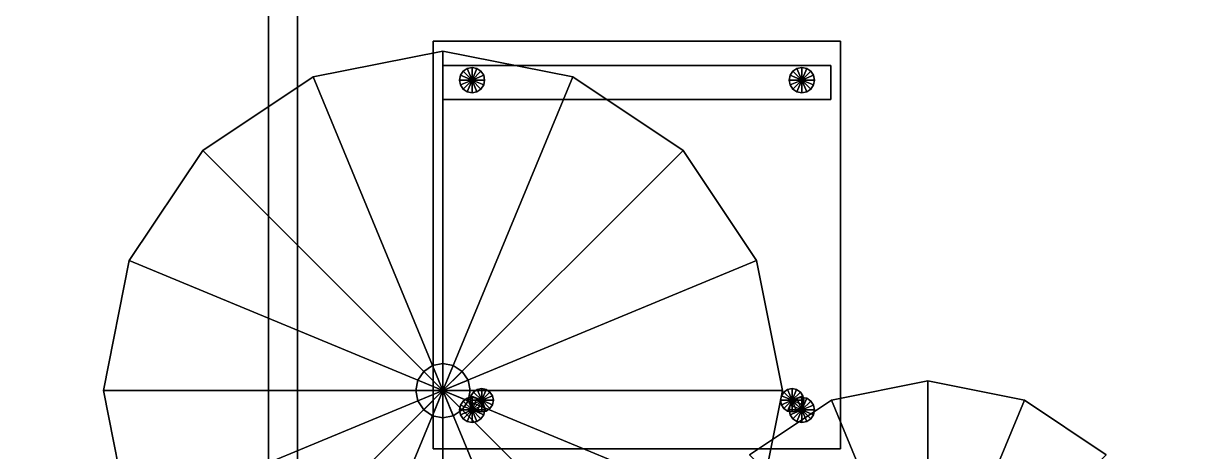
# Model space of a CAD drawing. Header units: millimetres. Extents: x -8000 to 18500, y -500 to 32500.
# Drawn here: x 2267 to 3466, y 1737 to 2179 of the extents above; entities that cross this region are included whole.
import ezdxf

# ---------------------------------------------------------------- set-up
doc = ezdxf.new("R2010")
doc.units = ezdxf.units.MM
for name, color, linetype in [('3D-FINISH', 7, 'Continuous'), ('3D-FURNITURE', 7, 'Continuous'), ('3D-ROOF', 7, 'Continuous'), ('3D-SLABS', 7, 'Continuous')]:
    doc.layers.add(name, color=color, linetype=linetype)

msp = doc.modelspace()

# ---------------------------------------------------------------- linework, layer by layer
at = {"layer": '3D-FINISH', "color": 7}
for points in [[(200, 200, 590), (200, 9800, 590), (9800, 9800, 590), (9800, 200, 590)], [(200, 200, 600), (9800, 200, 600), (9800, 9800, 600), (200, 9800, 600)], [(200, 200, 3990), (200, 9800, 3990), (9800, 9800, 3990), (9800, 200, 3990)], [(200, 200, 4000), (9800, 200, 4000), (9800, 9800, 4000), (200, 9800, 4000)]]:
    msp.add_3dface(points, dxfattribs=at)
at = {"layer": '3D-FURNITURE', "color": 7}
for points in [[(1600, 1450, 4000), (1600, 2400, 4000), (2550, 2400, 4000), (2550, 1450, 4000)], [(1600, 1450, 4080), (2550, 1450, 4080), (2550, 2400, 4080), (1600, 2400, 4080)], [(2550, 1450, 4000), (2550, 2400, 4000), (2550, 2400, 4080), (2550, 1450, 4080)], [(1630, 1450, 4080), (1630, 2370, 4080), (2520, 2370, 4080), (2520, 1450, 4080)], [(1630, 1450, 4420), (2520, 1450, 4420), (2520, 2370, 4420), (1630, 2370, 4420)], [(2520, 1450, 4080), (2520, 2370, 4080), (2520, 2370, 4420), (2520, 1450, 4420)], [(2690, 1740, 1010), (2690, 2160, 1010), (3110, 2160, 1010), (3110, 1740, 1010)], [(2690, 2160, 1010), (2690, 2160, 1050), (3110, 2160, 1050), (3110, 2160, 1010)], [(2690, 1740, 1010), (2690, 1740, 1050), (2690, 2160, 1050), (2690, 2160, 1010)], [(2690, 1740, 1050), (3110, 1740, 1050), (3110, 2160, 1050), (2690, 2160, 1050)], [(3110, 1740, 1010), (3110, 2160, 1010), (3110, 2160, 1050), (3110, 1740, 1050)], [(2700, 2150, 4340), (2566.1, 2123.4, 4340), (2566.1, 2123.4, 4372), (2700, 2150, 4372)], [(2700, 1800, 4372), (2700, 2150, 4372), (2566.1, 2123.4, 4372), (2700, 1800, 4372)], [(2700, 1800, 4340), (2566.1, 2123.4, 4340), (2700, 2150, 4340), (2700, 1800, 4340)], [(2833.9, 2123.4, 4340), (2700, 2150, 4340), (2700, 2150, 4372), (2833.9, 2123.4, 4372)], [(2700, 1800, 4372), (2833.9, 2123.4, 4372), (2700, 2150, 4372), (2700, 1800, 4372)], [(2700, 1800, 4340), (2700, 2150, 4340), (2833.9, 2123.4, 4340), (2700, 1800, 4340)], [(2700, 2100, 1300), (2700, 2135, 1300), (3100, 2135, 1300), (3100, 2100, 1300)], [(2700, 2135, 1300), (2700, 2135, 1390), (3100, 2135, 1390), (3100, 2135, 1300)], [(2700, 2100, 1300), (2700, 2100, 1390), (2700, 2135, 1390), (2700, 2135, 1300)], [(2700, 2100, 1390), (3100, 2100, 1390), (3100, 2135, 1390), (2700, 2135, 1390)], [(3100, 2100, 1300), (3100, 2135, 1300), (3100, 2135, 1390), (3100, 2100, 1390)], [(2566.1, 2123.4, 4340), (2452.5, 2047.5, 4340), (2452.5, 2047.5, 4372), (2566.1, 2123.4, 4372)], [(2700, 1800, 4372), (2566.1, 2123.4, 4372), (2452.5, 2047.5, 4372), (2700, 1800, 4372)], [(2700, 1800, 4340), (2452.5, 2047.5, 4340), (2566.1, 2123.4, 4340), (2700, 1800, 4340)], [(2700, 1800, 4372), (2947.5, 2047.5, 4372), (2833.9, 2123.4, 4372), (2700, 1800, 4372)], [(2700, 1800, 4340), (2833.9, 2123.4, 4340), (2947.5, 2047.5, 4340), (2700, 1800, 4340)], [(2718, 2125, 600), (2717, 2120, 600), (2717, 2120, 1030), (2718, 2125, 1030)], [(2730, 2120, 1030), (2718, 2125, 1030), (2717, 2120, 1030), (2730, 2120, 1030)], [(2730, 2120, 600), (2717, 2120, 600), (2718, 2125, 600), (2730, 2120, 600)], [(2720.8, 2129.2, 600), (2718, 2125, 600), (2718, 2125, 1030), (2720.8, 2129.2, 1030)], [(2730, 2120, 1030), (2720.8, 2129.2, 1030), (2718, 2125, 1030), (2730, 2120, 1030)], [(2730, 2120, 600), (2718, 2125, 600), (2720.8, 2129.2, 600), (2730, 2120, 600)], [(2725, 2132, 600), (2720.8, 2129.2, 600), (2720.8, 2129.2, 1030), (2725, 2132, 1030)], [(2730, 2120, 1030), (2725, 2132, 1030), (2720.8, 2129.2, 1030), (2730, 2120, 1030)], [(2730, 2120, 600), (2720.8, 2129.2, 600), (2725, 2132, 600), (2730, 2120, 600)], [(2730, 2133, 600), (2725, 2132, 600), (2725, 2132, 1030), (2730, 2133, 1030)], [(2730, 2120, 1030), (2730, 2133, 1030), (2725, 2132, 1030), (2730, 2120, 1030)], [(2730, 2120, 600), (2725, 2132, 600), (2730, 2133, 600), (2730, 2120, 600)], [(2735, 2132, 600), (2730, 2133, 600), (2730, 2133, 1030), (2735, 2132, 1030)], [(2730, 2120, 1030), (2735, 2132, 1030), (2730, 2133, 1030), (2730, 2120, 1030)], [(2730, 2120, 600), (2730, 2133, 600), (2735, 2132, 600), (2730, 2120, 600)], [(2730, 2120, 1030), (2739.2, 2129.2, 1030), (2735, 2132, 1030), (2730, 2120, 1030)], [(2730, 2120, 600), (2735, 2132, 600), (2739.2, 2129.2, 600), (2730, 2120, 600)], [(2730, 2120, 1030), (2742, 2125, 1030), (2739.2, 2129.2, 1030), (2730, 2120, 1030)], [(2730, 2120, 600), (2739.2, 2129.2, 600), (2742, 2125, 600), (2730, 2120, 600)], [(2730, 2120, 1030), (2743, 2120, 1030), (2742, 2125, 1030), (2730, 2120, 1030)], [(2730, 2120, 600), (2742, 2125, 600), (2743, 2120, 600), (2730, 2120, 600)], [(2739.2, 2129.2, 600), (2735, 2132, 600), (2735, 2132, 1030), (2739.2, 2129.2, 1030)], [(2742, 2125, 600), (2739.2, 2129.2, 600), (2739.2, 2129.2, 1030), (2742, 2125, 1030)], [(2743, 2120, 600), (2742, 2125, 600), (2742, 2125, 1030), (2743, 2120, 1030)], [(2947.5, 2047.5, 4340), (2833.9, 2123.4, 4340), (2833.9, 2123.4, 4372), (2947.5, 2047.5, 4372)], [(3058, 2125, 600), (3057, 2120, 600), (3057, 2120, 1030), (3058, 2125, 1030)], [(3070, 2120, 1030), (3058, 2125, 1030), (3057, 2120, 1030), (3070, 2120, 1030)], [(3070, 2120, 600), (3057, 2120, 600), (3058, 2125, 600), (3070, 2120, 600)], [(3060.8, 2129.2, 600), (3058, 2125, 600), (3058, 2125, 1030), (3060.8, 2129.2, 1030)], [(3070, 2120, 1030), (3060.8, 2129.2, 1030), (3058, 2125, 1030), (3070, 2120, 1030)], [(3070, 2120, 600), (3058, 2125, 600), (3060.8, 2129.2, 600), (3070, 2120, 600)], [(3065, 2132, 600), (3060.8, 2129.2, 600), (3060.8, 2129.2, 1030), (3065, 2132, 1030)], [(3070, 2120, 1030), (3065, 2132, 1030), (3060.8, 2129.2, 1030), (3070, 2120, 1030)], [(3070, 2120, 600), (3060.8, 2129.2, 600), (3065, 2132, 600), (3070, 2120, 600)], [(3070, 2133, 600), (3065, 2132, 600), (3065, 2132, 1030), (3070, 2133, 1030)], [(3070, 2120, 1030), (3070, 2133, 1030), (3065, 2132, 1030), (3070, 2120, 1030)], [(3070, 2120, 600), (3065, 2132, 600), (3070, 2133, 600), (3070, 2120, 600)], [(3075, 2132, 600), (3070, 2133, 600), (3070, 2133, 1030), (3075, 2132, 1030)], [(3070, 2120, 1030), (3075, 2132, 1030), (3070, 2133, 1030), (3070, 2120, 1030)], [(3070, 2120, 600), (3070, 2133, 600), (3075, 2132, 600), (3070, 2120, 600)], [(3070, 2120, 1030), (3079.2, 2129.2, 1030), (3075, 2132, 1030), (3070, 2120, 1030)], [(3070, 2120, 600), (3075, 2132, 600), (3079.2, 2129.2, 600), (3070, 2120, 600)], [(3070, 2120, 1030), (3082, 2125, 1030), (3079.2, 2129.2, 1030), (3070, 2120, 1030)], [(3070, 2120, 600), (3079.2, 2129.2, 600), (3082, 2125, 600), (3070, 2120, 600)], [(3070, 2120, 1030), (3083, 2120, 1030), (3082, 2125, 1030), (3070, 2120, 1030)], [(3070, 2120, 600), (3082, 2125, 600), (3083, 2120, 600), (3070, 2120, 600)], [(3079.2, 2129.2, 600), (3075, 2132, 600), (3075, 2132, 1030), (3079.2, 2129.2, 1030)], [(3082, 2125, 600), (3079.2, 2129.2, 600), (3079.2, 2129.2, 1030), (3082, 2125, 1030)], [(3083, 2120, 600), (3082, 2125, 600), (3082, 2125, 1030), (3083, 2120, 1030)], [(2717, 2120, 600), (2718, 2115, 600), (2718, 2115, 1030), (2717, 2120, 1030)], [(2730, 2120, 1030), (2717, 2120, 1030), (2718, 2115, 1030), (2730, 2120, 1030)], [(2730, 2120, 600), (2718, 2115, 600), (2717, 2120, 600), (2730, 2120, 600)], [(2730, 2120, 1030), (2718, 2115, 1030), (2720.8, 2110.8, 1030), (2730, 2120, 1030)], [(2730, 2120, 600), (2720.8, 2110.8, 600), (2718, 2115, 600), (2730, 2120, 600)], [(2718, 2115, 600), (2720.8, 2110.8, 600), (2720.8, 2110.8, 1030), (2718, 2115, 1030)], [(2730, 2120, 1030), (2720.8, 2110.8, 1030), (2725, 2108, 1030), (2730, 2120, 1030)], [(2730, 2120, 600), (2725, 2108, 600), (2720.8, 2110.8, 600), (2730, 2120, 600)], [(2720.8, 2110.8, 600), (2725, 2108, 600), (2725, 2108, 1030), (2720.8, 2110.8, 1030)], [(2730, 2120, 1030), (2725, 2108, 1030), (2730, 2107, 1030), (2730, 2120, 1030)], [(2730, 2120, 600), (2730, 2107, 600), (2725, 2108, 600), (2730, 2120, 600)], [(2730, 2120, 1030), (2730, 2107, 1030), (2735, 2108, 1030), (2730, 2120, 1030)], [(2730, 2120, 600), (2735, 2108, 600), (2730, 2107, 600), (2730, 2120, 600)], [(2730, 2120, 1030), (2735, 2108, 1030), (2739.2, 2110.8, 1030), (2730, 2120, 1030)], [(2730, 2120, 600), (2739.2, 2110.8, 600), (2735, 2108, 600), (2730, 2120, 600)], [(2730, 2120, 1030), (2739.2, 2110.8, 1030), (2742, 2115, 1030), (2730, 2120, 1030)], [(2730, 2120, 600), (2742, 2115, 600), (2739.2, 2110.8, 600), (2730, 2120, 600)], [(2730, 2120, 1030), (2742, 2115, 1030), (2743, 2120, 1030), (2730, 2120, 1030)], [(2730, 2120, 600), (2743, 2120, 600), (2742, 2115, 600), (2730, 2120, 600)], [(2735, 2108, 600), (2739.2, 2110.8, 600), (2739.2, 2110.8, 1030), (2735, 2108, 1030)], [(2739.2, 2110.8, 600), (2742, 2115, 600), (2742, 2115, 1030), (2739.2, 2110.8, 1030)], [(2742, 2115, 600), (2743, 2120, 600), (2743, 2120, 1030), (2742, 2115, 1030)], [(3057, 2120, 600), (3058, 2115, 600), (3058, 2115, 1030), (3057, 2120, 1030)], [(3070, 2120, 1030), (3057, 2120, 1030), (3058, 2115, 1030), (3070, 2120, 1030)], [(3070, 2120, 600), (3058, 2115, 600), (3057, 2120, 600), (3070, 2120, 600)], [(3070, 2120, 1030), (3058, 2115, 1030), (3060.8, 2110.8, 1030), (3070, 2120, 1030)], [(3070, 2120, 600), (3060.8, 2110.8, 600), (3058, 2115, 600), (3070, 2120, 600)], [(3058, 2115, 600), (3060.8, 2110.8, 600), (3060.8, 2110.8, 1030), (3058, 2115, 1030)], [(3070, 2120, 1030), (3060.8, 2110.8, 1030), (3065, 2108, 1030), (3070, 2120, 1030)], [(3070, 2120, 600), (3065, 2108, 600), (3060.8, 2110.8, 600), (3070, 2120, 600)], [(3060.8, 2110.8, 600), (3065, 2108, 600), (3065, 2108, 1030), (3060.8, 2110.8, 1030)], [(3070, 2120, 1030), (3065, 2108, 1030), (3070, 2107, 1030), (3070, 2120, 1030)], [(3070, 2120, 600), (3070, 2107, 600), (3065, 2108, 600), (3070, 2120, 600)], [(3070, 2120, 1030), (3070, 2107, 1030), (3075, 2108, 1030), (3070, 2120, 1030)], [(3070, 2120, 600), (3075, 2108, 600), (3070, 2107, 600), (3070, 2120, 600)], [(3070, 2120, 1030), (3075, 2108, 1030), (3079.2, 2110.8, 1030), (3070, 2120, 1030)], [(3070, 2120, 600), (3079.2, 2110.8, 600), (3075, 2108, 600), (3070, 2120, 600)], [(3070, 2120, 1030), (3079.2, 2110.8, 1030), (3082, 2115, 1030), (3070, 2120, 1030)], [(3070, 2120, 600), (3082, 2115, 600), (3079.2, 2110.8, 600), (3070, 2120, 600)], [(3070, 2120, 1030), (3082, 2115, 1030), (3083, 2120, 1030), (3070, 2120, 1030)], [(3070, 2120, 600), (3083, 2120, 600), (3082, 2115, 600), (3070, 2120, 600)], [(3075, 2108, 600), (3079.2, 2110.8, 600), (3079.2, 2110.8, 1030), (3075, 2108, 1030)], [(3079.2, 2110.8, 600), (3082, 2115, 600), (3082, 2115, 1030), (3079.2, 2110.8, 1030)], [(3082, 2115, 600), (3083, 2120, 600), (3083, 2120, 1030), (3082, 2115, 1030)], [(2700, 2100, 1300), (3100, 2100, 1300), (3100, 2100, 1390), (2700, 2100, 1390)], [(2725, 2108, 600), (2730, 2107, 600), (2730, 2107, 1030), (2725, 2108, 1030)], [(2730, 2107, 600), (2735, 2108, 600), (2735, 2108, 1030), (2730, 2107, 1030)], [(3065, 2108, 600), (3070, 2107, 600), (3070, 2107, 1030), (3065, 2108, 1030)], [(3070, 2107, 600), (3075, 2108, 600), (3075, 2108, 1030), (3070, 2107, 1030)], [(2452.5, 2047.5, 4340), (2376.6, 1933.9, 4340), (2376.6, 1933.9, 4372), (2452.5, 2047.5, 4372)], [(2700, 1800, 4372), (2452.5, 2047.5, 4372), (2376.6, 1933.9, 4372), (2700, 1800, 4372)], [(2700, 1800, 4340), (2376.6, 1933.9, 4340), (2452.5, 2047.5, 4340), (2700, 1800, 4340)], [(2700, 1800, 4372), (3023.4, 1933.9, 4372), (2947.5, 2047.5, 4372), (2700, 1800, 4372)], [(2700, 1800, 4340), (2947.5, 2047.5, 4340), (3023.4, 1933.9, 4340), (2700, 1800, 4340)], [(3023.4, 1933.9, 4340), (2947.5, 2047.5, 4340), (2947.5, 2047.5, 4372), (3023.4, 1933.9, 4372)], [(2376.6, 1933.9, 4340), (2350, 1800, 4340), (2350, 1800, 4372), (2376.6, 1933.9, 4372)], [(2700, 1800, 4372), (2376.6, 1933.9, 4372), (2350, 1800, 4372), (2700, 1800, 4372)], [(2700, 1800, 4340), (2350, 1800, 4340), (2376.6, 1933.9, 4340), (2700, 1800, 4340)], [(2700, 1800, 4372), (3050, 1800, 4372), (3023.4, 1933.9, 4372), (2700, 1800, 4372)], [(2700, 1800, 4340), (3023.4, 1933.9, 4340), (3050, 1800, 4340), (2700, 1800, 4340)], [(3050, 1800, 4340), (3023.4, 1933.9, 4340), (3023.4, 1933.9, 4372), (3050, 1800, 4372)], [(2689.3, 1825.9, 4000), (2680.2, 1819.8, 4000), (2680.2, 1819.8, 4340), (2689.3, 1825.9, 4340)], [(2700, 1800, 4340), (2689.3, 1825.9, 4340), (2680.2, 1819.8, 4340), (2700, 1800, 4340)], [(2700, 1800, 4000), (2680.2, 1819.8, 4000), (2689.3, 1825.9, 4000), (2700, 1800, 4000)], [(2700, 1828, 4000), (2689.3, 1825.9, 4000), (2689.3, 1825.9, 4340), (2700, 1828, 4340)], [(2700, 1800, 4340), (2700, 1828, 4340), (2689.3, 1825.9, 4340), (2700, 1800, 4340)], [(2700, 1800, 4000), (2689.3, 1825.9, 4000), (2700, 1828, 4000), (2700, 1800, 4000)], [(2710.7, 1825.9, 4000), (2700, 1828, 4000), (2700, 1828, 4340), (2710.7, 1825.9, 4340)], [(2700, 1800, 4340), (2710.7, 1825.9, 4340), (2700, 1828, 4340), (2700, 1800, 4340)], [(2700, 1800, 4000), (2700, 1828, 4000), (2710.7, 1825.9, 4000), (2700, 1800, 4000)], [(2700, 1800, 4340), (2719.8, 1819.8, 4340), (2710.7, 1825.9, 4340), (2700, 1800, 4340)], [(2700, 1800, 4000), (2710.7, 1825.9, 4000), (2719.8, 1819.8, 4000), (2700, 1800, 4000)], [(2719.8, 1819.8, 4000), (2710.7, 1825.9, 4000), (2710.7, 1825.9, 4340), (2719.8, 1819.8, 4340)], [(2674.1, 1810.7, 4000), (2672, 1800, 4000), (2672, 1800, 4340), (2674.1, 1810.7, 4340)], [(2700, 1800, 4340), (2674.1, 1810.7, 4340), (2672, 1800, 4340), (2700, 1800, 4340)], [(2700, 1800, 4000), (2672, 1800, 4000), (2674.1, 1810.7, 4000), (2700, 1800, 4000)], [(2680.2, 1819.8, 4000), (2674.1, 1810.7, 4000), (2674.1, 1810.7, 4340), (2680.2, 1819.8, 4340)], [(2700, 1800, 4340), (2680.2, 1819.8, 4340), (2674.1, 1810.7, 4340), (2700, 1800, 4340)], [(2700, 1800, 4000), (2674.1, 1810.7, 4000), (2680.2, 1819.8, 4000), (2700, 1800, 4000)], [(2700, 1800, 4340), (2725.9, 1810.7, 4340), (2719.8, 1819.8, 4340), (2700, 1800, 4340)], [(2700, 1800, 4000), (2719.8, 1819.8, 4000), (2725.9, 1810.7, 4000), (2700, 1800, 4000)], [(2700, 1800, 4340), (2728, 1800, 4340), (2725.9, 1810.7, 4340), (2700, 1800, 4340)], [(2700, 1800, 4000), (2725.9, 1810.7, 4000), (2728, 1800, 4000), (2700, 1800, 4000)], [(2725.9, 1810.7, 4000), (2719.8, 1819.8, 4000), (2719.8, 1819.8, 4340), (2725.9, 1810.7, 4340)], [(2728, 1800, 4000), (2725.9, 1810.7, 4000), (2725.9, 1810.7, 4340), (2728, 1800, 4340)], [(3200, 1810, 4400), (3100.5, 1790.2, 4400), (3100.5, 1790.2, 4430), (3200, 1810, 4430)], [(3200, 1550, 4430), (3200, 1810, 4430), (3100.5, 1790.2, 4430), (3200, 1550, 4430)], [(3200, 1550, 4400), (3100.5, 1790.2, 4400), (3200, 1810, 4400), (3200, 1550, 4400)], [(3299.5, 1790.2, 4400), (3200, 1810, 4400), (3200, 1810, 4430), (3299.5, 1790.2, 4430)], [(3200, 1550, 4430), (3299.5, 1790.2, 4430), (3200, 1810, 4430), (3200, 1550, 4430)], [(3200, 1550, 4400), (3200, 1810, 4400), (3299.5, 1790.2, 4400), (3200, 1550, 4400)], [(2350, 1800, 4340), (2376.6, 1666.1, 4340), (2376.6, 1666.1, 4372), (2350, 1800, 4372)], [(2700, 1800, 4372), (2350, 1800, 4372), (2376.6, 1666.1, 4372), (2700, 1800, 4372)], [(2700, 1800, 4340), (2376.6, 1666.1, 4340), (2350, 1800, 4340), (2700, 1800, 4340)], [(2700, 1800, 4372), (2376.6, 1666.1, 4372), (2452.5, 1552.5, 4372), (2700, 1800, 4372)], [(2700, 1800, 4340), (2452.5, 1552.5, 4340), (2376.6, 1666.1, 4340), (2700, 1800, 4340)], [(2700, 1800, 4372), (2452.5, 1552.5, 4372), (2566.1, 1476.6, 4372), (2700, 1800, 4372)], [(2700, 1800, 4340), (2566.1, 1476.6, 4340), (2452.5, 1552.5, 4340), (2700, 1800, 4340)], [(2700, 1800, 4372), (2566.1, 1476.6, 4372), (2700, 1450, 4372), (2700, 1800, 4372)], [(2700, 1800, 4340), (2700, 1450, 4340), (2566.1, 1476.6, 4340), (2700, 1800, 4340)], [(2672, 1800, 4000), (2674.1, 1789.3, 4000), (2674.1, 1789.3, 4340), (2672, 1800, 4340)], [(2700, 1800, 4340), (2672, 1800, 4340), (2674.1, 1789.3, 4340), (2700, 1800, 4340)], [(2700, 1800, 4000), (2674.1, 1789.3, 4000), (2672, 1800, 4000), (2700, 1800, 4000)], [(2700, 1800, 4340), (2674.1, 1789.3, 4340), (2680.2, 1780.2, 4340), (2700, 1800, 4340)], [(2700, 1800, 4000), (2680.2, 1780.2, 4000), (2674.1, 1789.3, 4000), (2700, 1800, 4000)], [(2700, 1800, 4340), (2680.2, 1780.2, 4340), (2689.3, 1774.1, 4340), (2700, 1800, 4340)], [(2700, 1800, 4000), (2689.3, 1774.1, 4000), (2680.2, 1780.2, 4000), (2700, 1800, 4000)], [(2700, 1800, 4340), (2689.3, 1774.1, 4340), (2700, 1772, 4340), (2700, 1800, 4340)], [(2700, 1800, 4000), (2700, 1772, 4000), (2689.3, 1774.1, 4000), (2700, 1800, 4000)], [(2700, 1800, 4372), (2700, 1450, 4372), (2833.9, 1476.6, 4372), (2700, 1800, 4372)], [(2700, 1800, 4340), (2833.9, 1476.6, 4340), (2700, 1450, 4340), (2700, 1800, 4340)], [(2700, 1800, 4372), (2833.9, 1476.6, 4372), (2947.5, 1552.5, 4372), (2700, 1800, 4372)], [(2700, 1800, 4340), (2947.5, 1552.5, 4340), (2833.9, 1476.6, 4340), (2700, 1800, 4340)], [(2700, 1800, 4372), (2947.5, 1552.5, 4372), (3023.4, 1666.1, 4372), (2700, 1800, 4372)], [(2700, 1800, 4340), (3023.4, 1666.1, 4340), (2947.5, 1552.5, 4340), (2700, 1800, 4340)], [(2700, 1800, 4372), (3023.4, 1666.1, 4372), (3050, 1800, 4372), (2700, 1800, 4372)], [(2700, 1800, 4340), (3050, 1800, 4340), (3023.4, 1666.1, 4340), (2700, 1800, 4340)], [(2700, 1800, 4340), (2700, 1772, 4340), (2710.7, 1774.1, 4340), (2700, 1800, 4340)], [(2700, 1800, 4000), (2710.7, 1774.1, 4000), (2700, 1772, 4000), (2700, 1800, 4000)], [(2700, 1800, 4340), (2710.7, 1774.1, 4340), (2719.8, 1780.2, 4340), (2700, 1800, 4340)], [(2700, 1800, 4000), (2719.8, 1780.2, 4000), (2710.7, 1774.1, 4000), (2700, 1800, 4000)], [(2700, 1800, 4340), (2719.8, 1780.2, 4340), (2725.9, 1789.3, 4340), (2700, 1800, 4340)], [(2700, 1800, 4000), (2725.9, 1789.3, 4000), (2719.8, 1780.2, 4000), (2700, 1800, 4000)], [(2700, 1800, 4340), (2725.9, 1789.3, 4340), (2728, 1800, 4340), (2700, 1800, 4340)], [(2700, 1800, 4000), (2728, 1800, 4000), (2725.9, 1789.3, 4000), (2700, 1800, 4000)], [(2725.9, 1789.3, 4000), (2728, 1800, 4000), (2728, 1800, 4340), (2725.9, 1789.3, 4340)], [(2731.5, 1798.5, 1030), (2728.9, 1794.6, 1030), (2728.9, 1794.6, 1380), (2731.5, 1798.5, 1380)], [(2740, 1790, 1380), (2731.5, 1798.5, 1380), (2728.9, 1794.6, 1380), (2740, 1790, 1380)], [(2740, 1790, 1030), (2728.9, 1794.6, 1030), (2731.5, 1798.5, 1030), (2740, 1790, 1030)], [(2735.4, 1801.1, 1030), (2731.5, 1798.5, 1030), (2731.5, 1798.5, 1380), (2735.4, 1801.1, 1380)], [(2740, 1790, 1380), (2735.4, 1801.1, 1380), (2731.5, 1798.5, 1380), (2740, 1790, 1380)], [(2740, 1790, 1030), (2731.5, 1798.5, 1030), (2735.4, 1801.1, 1030), (2740, 1790, 1030)], [(2740, 1802, 1030), (2735.4, 1801.1, 1030), (2735.4, 1801.1, 1380), (2740, 1802, 1380)], [(2740, 1790, 1380), (2740, 1802, 1380), (2735.4, 1801.1, 1380), (2740, 1790, 1380)], [(2740, 1790, 1030), (2735.4, 1801.1, 1030), (2740, 1802, 1030), (2740, 1790, 1030)], [(2744.6, 1801.1, 1030), (2740, 1802, 1030), (2740, 1802, 1380), (2744.6, 1801.1, 1380)], [(2740, 1790, 1380), (2744.6, 1801.1, 1380), (2740, 1802, 1380), (2740, 1790, 1380)], [(2740, 1790, 1030), (2740, 1802, 1030), (2744.6, 1801.1, 1030), (2740, 1790, 1030)], [(2740, 1790, 1380), (2748.5, 1798.5, 1380), (2744.6, 1801.1, 1380), (2740, 1790, 1380)], [(2740, 1790, 1030), (2744.6, 1801.1, 1030), (2748.5, 1798.5, 1030), (2740, 1790, 1030)], [(2740, 1790, 1380), (2751.1, 1794.6, 1380), (2748.5, 1798.5, 1380), (2740, 1790, 1380)], [(2740, 1790, 1030), (2748.5, 1798.5, 1030), (2751.1, 1794.6, 1030), (2740, 1790, 1030)], [(2748.5, 1798.5, 1030), (2744.6, 1801.1, 1030), (2744.6, 1801.1, 1380), (2748.5, 1798.5, 1380)], [(2751.1, 1794.6, 1030), (2748.5, 1798.5, 1030), (2748.5, 1798.5, 1380), (2751.1, 1794.6, 1380)], [(3023.4, 1666.1, 4340), (3050, 1800, 4340), (3050, 1800, 4372), (3023.4, 1666.1, 4372)], [(3051.5, 1798.5, 1030), (3048.9, 1794.6, 1030), (3048.9, 1794.6, 1380), (3051.5, 1798.5, 1380)], [(3060, 1790, 1380), (3051.5, 1798.5, 1380), (3048.9, 1794.6, 1380), (3060, 1790, 1380)], [(3060, 1790, 1030), (3048.9, 1794.6, 1030), (3051.5, 1798.5, 1030), (3060, 1790, 1030)], [(3055.4, 1801.1, 1030), (3051.5, 1798.5, 1030), (3051.5, 1798.5, 1380), (3055.4, 1801.1, 1380)], [(3060, 1790, 1380), (3055.4, 1801.1, 1380), (3051.5, 1798.5, 1380), (3060, 1790, 1380)], [(3060, 1790, 1030), (3051.5, 1798.5, 1030), (3055.4, 1801.1, 1030), (3060, 1790, 1030)], [(3060, 1802, 1030), (3055.4, 1801.1, 1030), (3055.4, 1801.1, 1380), (3060, 1802, 1380)], [(3060, 1790, 1380), (3060, 1802, 1380), (3055.4, 1801.1, 1380), (3060, 1790, 1380)], [(3060, 1790, 1030), (3055.4, 1801.1, 1030), (3060, 1802, 1030), (3060, 1790, 1030)], [(3064.6, 1801.1, 1030), (3060, 1802, 1030), (3060, 1802, 1380), (3064.6, 1801.1, 1380)], [(3060, 1790, 1380), (3064.6, 1801.1, 1380), (3060, 1802, 1380), (3060, 1790, 1380)], [(3060, 1790, 1030), (3060, 1802, 1030), (3064.6, 1801.1, 1030), (3060, 1790, 1030)], [(3060, 1790, 1380), (3068.5, 1798.5, 1380), (3064.6, 1801.1, 1380), (3060, 1790, 1380)], [(3060, 1790, 1030), (3064.6, 1801.1, 1030), (3068.5, 1798.5, 1030), (3060, 1790, 1030)], [(3060, 1790, 1380), (3071.1, 1794.6, 1380), (3068.5, 1798.5, 1380), (3060, 1790, 1380)], [(3060, 1790, 1030), (3068.5, 1798.5, 1030), (3071.1, 1794.6, 1030), (3060, 1790, 1030)], [(3068.5, 1798.5, 1030), (3064.6, 1801.1, 1030), (3064.6, 1801.1, 1380), (3068.5, 1798.5, 1380)], [(3071.1, 1794.6, 1030), (3068.5, 1798.5, 1030), (3068.5, 1798.5, 1380), (3071.1, 1794.6, 1380)], [(2674.1, 1789.3, 4000), (2680.2, 1780.2, 4000), (2680.2, 1780.2, 4340), (2674.1, 1789.3, 4340)], [(2720.8, 1789.2, 600), (2718, 1785, 600), (2718, 1785, 1030), (2720.8, 1789.2, 1030)], [(2730, 1780, 1030), (2720.8, 1789.2, 1030), (2718, 1785, 1030), (2730, 1780, 1030)], [(2730, 1780, 600), (2718, 1785, 600), (2720.8, 1789.2, 600), (2730, 1780, 600)], [(2719.8, 1780.2, 4000), (2725.9, 1789.3, 4000), (2725.9, 1789.3, 4340), (2719.8, 1780.2, 4340)], [(2725, 1792, 600), (2720.8, 1789.2, 600), (2720.8, 1789.2, 1030), (2725, 1792, 1030)], [(2730, 1780, 1030), (2725, 1792, 1030), (2720.8, 1789.2, 1030), (2730, 1780, 1030)], [(2730, 1780, 600), (2720.8, 1789.2, 600), (2725, 1792, 600), (2730, 1780, 600)], [(2730, 1793, 600), (2725, 1792, 600), (2725, 1792, 1030), (2730, 1793, 1030)], [(2730, 1780, 1030), (2730, 1793, 1030), (2725, 1792, 1030), (2730, 1780, 1030)], [(2730, 1780, 600), (2725, 1792, 600), (2730, 1793, 600), (2730, 1780, 600)], [(2728.9, 1794.6, 1030), (2728, 1790, 1030), (2728, 1790, 1380), (2728.9, 1794.6, 1380)], [(2740, 1790, 1380), (2728.9, 1794.6, 1380), (2728, 1790, 1380), (2740, 1790, 1380)], [(2740, 1790, 1030), (2728, 1790, 1030), (2728.9, 1794.6, 1030), (2740, 1790, 1030)], [(2728, 1790, 1030), (2728.9, 1785.4, 1030), (2728.9, 1785.4, 1380), (2728, 1790, 1380)], [(2740, 1790, 1380), (2728, 1790, 1380), (2728.9, 1785.4, 1380), (2740, 1790, 1380)], [(2740, 1790, 1030), (2728.9, 1785.4, 1030), (2728, 1790, 1030), (2740, 1790, 1030)], [(2740, 1790, 1380), (2728.9, 1785.4, 1380), (2731.5, 1781.5, 1380), (2740, 1790, 1380)], [(2740, 1790, 1030), (2731.5, 1781.5, 1030), (2728.9, 1785.4, 1030), (2740, 1790, 1030)], [(2735, 1792, 600), (2730, 1793, 600), (2730, 1793, 1030), (2735, 1792, 1030)], [(2730, 1780, 1030), (2735, 1792, 1030), (2730, 1793, 1030), (2730, 1780, 1030)], [(2730, 1780, 600), (2730, 1793, 600), (2735, 1792, 600), (2730, 1780, 600)], [(2730, 1780, 1030), (2739.2, 1789.2, 1030), (2735, 1792, 1030), (2730, 1780, 1030)], [(2730, 1780, 600), (2735, 1792, 600), (2739.2, 1789.2, 600), (2730, 1780, 600)], [(2730, 1780, 1030), (2742, 1785, 1030), (2739.2, 1789.2, 1030), (2730, 1780, 1030)], [(2730, 1780, 600), (2739.2, 1789.2, 600), (2742, 1785, 600), (2730, 1780, 600)], [(2740, 1790, 1380), (2731.5, 1781.5, 1380), (2735.4, 1778.9, 1380), (2740, 1790, 1380)], [(2740, 1790, 1030), (2735.4, 1778.9, 1030), (2731.5, 1781.5, 1030), (2740, 1790, 1030)], [(2739.2, 1789.2, 600), (2735, 1792, 600), (2735, 1792, 1030), (2739.2, 1789.2, 1030)], [(2740, 1790, 1380), (2735.4, 1778.9, 1380), (2740, 1778, 1380), (2740, 1790, 1380)], [(2740, 1790, 1030), (2740, 1778, 1030), (2735.4, 1778.9, 1030), (2740, 1790, 1030)], [(2742, 1785, 600), (2739.2, 1789.2, 600), (2739.2, 1789.2, 1030), (2742, 1785, 1030)], [(2740, 1790, 1380), (2752, 1790, 1380), (2751.1, 1794.6, 1380), (2740, 1790, 1380)], [(2740, 1790, 1030), (2751.1, 1794.6, 1030), (2752, 1790, 1030), (2740, 1790, 1030)], [(2740, 1790, 1380), (2740, 1778, 1380), (2744.6, 1778.9, 1380), (2740, 1790, 1380)], [(2740, 1790, 1030), (2744.6, 1778.9, 1030), (2740, 1778, 1030), (2740, 1790, 1030)], [(2740, 1790, 1380), (2744.6, 1778.9, 1380), (2748.5, 1781.5, 1380), (2740, 1790, 1380)], [(2740, 1790, 1030), (2748.5, 1781.5, 1030), (2744.6, 1778.9, 1030), (2740, 1790, 1030)], [(2740, 1790, 1380), (2748.5, 1781.5, 1380), (2751.1, 1785.4, 1380), (2740, 1790, 1380)], [(2740, 1790, 1030), (2751.1, 1785.4, 1030), (2748.5, 1781.5, 1030), (2740, 1790, 1030)], [(2740, 1790, 1380), (2751.1, 1785.4, 1380), (2752, 1790, 1380), (2740, 1790, 1380)], [(2740, 1790, 1030), (2752, 1790, 1030), (2751.1, 1785.4, 1030), (2740, 1790, 1030)], [(2752, 1790, 1030), (2751.1, 1794.6, 1030), (2751.1, 1794.6, 1380), (2752, 1790, 1380)], [(2751.1, 1785.4, 1030), (2752, 1790, 1030), (2752, 1790, 1380), (2751.1, 1785.4, 1380)], [(3100.5, 1790.2, 4400), (3016.2, 1733.8, 4400), (3016.2, 1733.8, 4430), (3100.5, 1790.2, 4430)], [(3200, 1550, 4430), (3100.5, 1790.2, 4430), (3016.2, 1733.8, 4430), (3200, 1550, 4430)], [(3200, 1550, 4400), (3016.2, 1733.8, 4400), (3100.5, 1790.2, 4400), (3200, 1550, 4400)], [(3048.9, 1794.6, 1030), (3048, 1790, 1030), (3048, 1790, 1380), (3048.9, 1794.6, 1380)], [(3060, 1790, 1380), (3048.9, 1794.6, 1380), (3048, 1790, 1380), (3060, 1790, 1380)], [(3060, 1790, 1030), (3048, 1790, 1030), (3048.9, 1794.6, 1030), (3060, 1790, 1030)], [(3048, 1790, 1030), (3048.9, 1785.4, 1030), (3048.9, 1785.4, 1380), (3048, 1790, 1380)], [(3060, 1790, 1380), (3048, 1790, 1380), (3048.9, 1785.4, 1380), (3060, 1790, 1380)], [(3060, 1790, 1030), (3048.9, 1785.4, 1030), (3048, 1790, 1030), (3060, 1790, 1030)], [(3060, 1790, 1380), (3048.9, 1785.4, 1380), (3051.5, 1781.5, 1380), (3060, 1790, 1380)], [(3060, 1790, 1030), (3051.5, 1781.5, 1030), (3048.9, 1785.4, 1030), (3060, 1790, 1030)], [(3060, 1790, 1380), (3051.5, 1781.5, 1380), (3055.4, 1778.9, 1380), (3060, 1790, 1380)], [(3060, 1790, 1030), (3055.4, 1778.9, 1030), (3051.5, 1781.5, 1030), (3060, 1790, 1030)], [(3060, 1790, 1380), (3055.4, 1778.9, 1380), (3060, 1778, 1380), (3060, 1790, 1380)], [(3060, 1790, 1030), (3060, 1778, 1030), (3055.4, 1778.9, 1030), (3060, 1790, 1030)], [(3060.8, 1789.2, 600), (3058, 1785, 600), (3058, 1785, 1030), (3060.8, 1789.2, 1030)], [(3070, 1780, 1030), (3060.8, 1789.2, 1030), (3058, 1785, 1030), (3070, 1780, 1030)], [(3070, 1780, 600), (3058, 1785, 600), (3060.8, 1789.2, 600), (3070, 1780, 600)], [(3060, 1790, 1380), (3072, 1790, 1380), (3071.1, 1794.6, 1380), (3060, 1790, 1380)], [(3060, 1790, 1030), (3071.1, 1794.6, 1030), (3072, 1790, 1030), (3060, 1790, 1030)], [(3060, 1790, 1380), (3060, 1778, 1380), (3064.6, 1778.9, 1380), (3060, 1790, 1380)], [(3060, 1790, 1030), (3064.6, 1778.9, 1030), (3060, 1778, 1030), (3060, 1790, 1030)], [(3060, 1790, 1380), (3064.6, 1778.9, 1380), (3068.5, 1781.5, 1380), (3060, 1790, 1380)], [(3060, 1790, 1030), (3068.5, 1781.5, 1030), (3064.6, 1778.9, 1030), (3060, 1790, 1030)], [(3060, 1790, 1380), (3068.5, 1781.5, 1380), (3071.1, 1785.4, 1380), (3060, 1790, 1380)], [(3060, 1790, 1030), (3071.1, 1785.4, 1030), (3068.5, 1781.5, 1030), (3060, 1790, 1030)], [(3060, 1790, 1380), (3071.1, 1785.4, 1380), (3072, 1790, 1380), (3060, 1790, 1380)], [(3060, 1790, 1030), (3072, 1790, 1030), (3071.1, 1785.4, 1030), (3060, 1790, 1030)], [(3065, 1792, 600), (3060.8, 1789.2, 600), (3060.8, 1789.2, 1030), (3065, 1792, 1030)], [(3070, 1780, 1030), (3065, 1792, 1030), (3060.8, 1789.2, 1030), (3070, 1780, 1030)], [(3070, 1780, 600), (3060.8, 1789.2, 600), (3065, 1792, 600), (3070, 1780, 600)], [(3070, 1793, 600), (3065, 1792, 600), (3065, 1792, 1030), (3070, 1793, 1030)], [(3070, 1780, 1030), (3070, 1793, 1030), (3065, 1792, 1030), (3070, 1780, 1030)], [(3070, 1780, 600), (3065, 1792, 600), (3070, 1793, 600), (3070, 1780, 600)], [(3075, 1792, 600), (3070, 1793, 600), (3070, 1793, 1030), (3075, 1792, 1030)], [(3070, 1780, 1030), (3075, 1792, 1030), (3070, 1793, 1030), (3070, 1780, 1030)], [(3070, 1780, 600), (3070, 1793, 600), (3075, 1792, 600), (3070, 1780, 600)], [(3070, 1780, 1030), (3079.2, 1789.2, 1030), (3075, 1792, 1030), (3070, 1780, 1030)], [(3070, 1780, 600), (3075, 1792, 600), (3079.2, 1789.2, 600), (3070, 1780, 600)], [(3070, 1780, 1030), (3082, 1785, 1030), (3079.2, 1789.2, 1030), (3070, 1780, 1030)], [(3070, 1780, 600), (3079.2, 1789.2, 600), (3082, 1785, 600), (3070, 1780, 600)], [(3072, 1790, 1030), (3071.1, 1794.6, 1030), (3071.1, 1794.6, 1380), (3072, 1790, 1380)], [(3071.1, 1785.4, 1030), (3072, 1790, 1030), (3072, 1790, 1380), (3071.1, 1785.4, 1380)], [(3079.2, 1789.2, 600), (3075, 1792, 600), (3075, 1792, 1030), (3079.2, 1789.2, 1030)], [(3082, 1785, 600), (3079.2, 1789.2, 600), (3079.2, 1789.2, 1030), (3082, 1785, 1030)], [(3200, 1550, 4430), (3383.8, 1733.8, 4430), (3299.5, 1790.2, 4430), (3200, 1550, 4430)], [(3200, 1550, 4400), (3299.5, 1790.2, 4400), (3383.8, 1733.8, 4400), (3200, 1550, 4400)], [(3383.8, 1733.8, 4400), (3299.5, 1790.2, 4400), (3299.5, 1790.2, 4430), (3383.8, 1733.8, 4430)], [(2680.2, 1780.2, 4000), (2689.3, 1774.1, 4000), (2689.3, 1774.1, 4340), (2680.2, 1780.2, 4340)], [(2689.3, 1774.1, 4000), (2700, 1772, 4000), (2700, 1772, 4340), (2689.3, 1774.1, 4340)], [(2700, 1772, 4000), (2710.7, 1774.1, 4000), (2710.7, 1774.1, 4340), (2700, 1772, 4340)], [(2710.7, 1774.1, 4000), (2719.8, 1780.2, 4000), (2719.8, 1780.2, 4340), (2710.7, 1774.1, 4340)], [(2718, 1785, 600), (2717, 1780, 600), (2717, 1780, 1030), (2718, 1785, 1030)], [(2730, 1780, 1030), (2718, 1785, 1030), (2717, 1780, 1030), (2730, 1780, 1030)], [(2730, 1780, 600), (2717, 1780, 600), (2718, 1785, 600), (2730, 1780, 600)], [(2717, 1780, 600), (2718, 1775, 600), (2718, 1775, 1030), (2717, 1780, 1030)], [(2730, 1780, 1030), (2717, 1780, 1030), (2718, 1775, 1030), (2730, 1780, 1030)], [(2730, 1780, 600), (2718, 1775, 600), (2717, 1780, 600), (2730, 1780, 600)], [(2730, 1780, 1030), (2718, 1775, 1030), (2720.8, 1770.8, 1030), (2730, 1780, 1030)], [(2730, 1780, 600), (2720.8, 1770.8, 600), (2718, 1775, 600), (2730, 1780, 600)], [(2718, 1775, 600), (2720.8, 1770.8, 600), (2720.8, 1770.8, 1030), (2718, 1775, 1030)], [(2730, 1780, 1030), (2720.8, 1770.8, 1030), (2725, 1768, 1030), (2730, 1780, 1030)], [(2730, 1780, 600), (2725, 1768, 600), (2720.8, 1770.8, 600), (2730, 1780, 600)], [(2730, 1780, 1030), (2725, 1768, 1030), (2730, 1767, 1030), (2730, 1780, 1030)], [(2730, 1780, 600), (2730, 1767, 600), (2725, 1768, 600), (2730, 1780, 600)], [(2728.9, 1785.4, 1030), (2731.5, 1781.5, 1030), (2731.5, 1781.5, 1380), (2728.9, 1785.4, 1380)], [(2730, 1780, 1030), (2743, 1780, 1030), (2742, 1785, 1030), (2730, 1780, 1030)], [(2730, 1780, 600), (2742, 1785, 600), (2743, 1780, 600), (2730, 1780, 600)], [(2730, 1780, 1030), (2730, 1767, 1030), (2735, 1768, 1030), (2730, 1780, 1030)], [(2730, 1780, 600), (2735, 1768, 600), (2730, 1767, 600), (2730, 1780, 600)], [(2730, 1780, 1030), (2735, 1768, 1030), (2739.2, 1770.8, 1030), (2730, 1780, 1030)], [(2730, 1780, 600), (2739.2, 1770.8, 600), (2735, 1768, 600), (2730, 1780, 600)], [(2730, 1780, 1030), (2739.2, 1770.8, 1030), (2742, 1775, 1030), (2730, 1780, 1030)], [(2730, 1780, 600), (2742, 1775, 600), (2739.2, 1770.8, 600), (2730, 1780, 600)], [(2730, 1780, 1030), (2742, 1775, 1030), (2743, 1780, 1030), (2730, 1780, 1030)], [(2730, 1780, 600), (2743, 1780, 600), (2742, 1775, 600), (2730, 1780, 600)], [(2731.5, 1781.5, 1030), (2735.4, 1778.9, 1030), (2735.4, 1778.9, 1380), (2731.5, 1781.5, 1380)], [(2735.4, 1778.9, 1030), (2740, 1778, 1030), (2740, 1778, 1380), (2735.4, 1778.9, 1380)], [(2739.2, 1770.8, 600), (2742, 1775, 600), (2742, 1775, 1030), (2739.2, 1770.8, 1030)], [(2740, 1778, 1030), (2744.6, 1778.9, 1030), (2744.6, 1778.9, 1380), (2740, 1778, 1380)], [(2743, 1780, 600), (2742, 1785, 600), (2742, 1785, 1030), (2743, 1780, 1030)], [(2742, 1775, 600), (2743, 1780, 600), (2743, 1780, 1030), (2742, 1775, 1030)], [(2744.6, 1778.9, 1030), (2748.5, 1781.5, 1030), (2748.5, 1781.5, 1380), (2744.6, 1778.9, 1380)], [(2748.5, 1781.5, 1030), (2751.1, 1785.4, 1030), (2751.1, 1785.4, 1380), (2748.5, 1781.5, 1380)], [(3048.9, 1785.4, 1030), (3051.5, 1781.5, 1030), (3051.5, 1781.5, 1380), (3048.9, 1785.4, 1380)], [(3051.5, 1781.5, 1030), (3055.4, 1778.9, 1030), (3055.4, 1778.9, 1380), (3051.5, 1781.5, 1380)], [(3055.4, 1778.9, 1030), (3060, 1778, 1030), (3060, 1778, 1380), (3055.4, 1778.9, 1380)], [(3058, 1785, 600), (3057, 1780, 600), (3057, 1780, 1030), (3058, 1785, 1030)], [(3070, 1780, 1030), (3058, 1785, 1030), (3057, 1780, 1030), (3070, 1780, 1030)], [(3070, 1780, 600), (3057, 1780, 600), (3058, 1785, 600), (3070, 1780, 600)], [(3057, 1780, 600), (3058, 1775, 600), (3058, 1775, 1030), (3057, 1780, 1030)], [(3070, 1780, 1030), (3057, 1780, 1030), (3058, 1775, 1030), (3070, 1780, 1030)], [(3070, 1780, 600), (3058, 1775, 600), (3057, 1780, 600), (3070, 1780, 600)], [(3070, 1780, 1030), (3058, 1775, 1030), (3060.8, 1770.8, 1030), (3070, 1780, 1030)], [(3070, 1780, 600), (3060.8, 1770.8, 600), (3058, 1775, 600), (3070, 1780, 600)], [(3058, 1775, 600), (3060.8, 1770.8, 600), (3060.8, 1770.8, 1030), (3058, 1775, 1030)], [(3060, 1778, 1030), (3064.6, 1778.9, 1030), (3064.6, 1778.9, 1380), (3060, 1778, 1380)], [(3070, 1780, 1030), (3060.8, 1770.8, 1030), (3065, 1768, 1030), (3070, 1780, 1030)], [(3070, 1780, 600), (3065, 1768, 600), (3060.8, 1770.8, 600), (3070, 1780, 600)], [(3064.6, 1778.9, 1030), (3068.5, 1781.5, 1030), (3068.5, 1781.5, 1380), (3064.6, 1778.9, 1380)], [(3070, 1780, 1030), (3065, 1768, 1030), (3070, 1767, 1030), (3070, 1780, 1030)], [(3070, 1780, 600), (3070, 1767, 600), (3065, 1768, 600), (3070, 1780, 600)], [(3068.5, 1781.5, 1030), (3071.1, 1785.4, 1030), (3071.1, 1785.4, 1380), (3068.5, 1781.5, 1380)], [(3070, 1780, 1030), (3083, 1780, 1030), (3082, 1785, 1030), (3070, 1780, 1030)], [(3070, 1780, 600), (3082, 1785, 600), (3083, 1780, 600), (3070, 1780, 600)], [(3070, 1780, 1030), (3070, 1767, 1030), (3075, 1768, 1030), (3070, 1780, 1030)], [(3070, 1780, 600), (3075, 1768, 600), (3070, 1767, 600), (3070, 1780, 600)], [(3070, 1780, 1030), (3075, 1768, 1030), (3079.2, 1770.8, 1030), (3070, 1780, 1030)], [(3070, 1780, 600), (3079.2, 1770.8, 600), (3075, 1768, 600), (3070, 1780, 600)], [(3070, 1780, 1030), (3079.2, 1770.8, 1030), (3082, 1775, 1030), (3070, 1780, 1030)], [(3070, 1780, 600), (3082, 1775, 600), (3079.2, 1770.8, 600), (3070, 1780, 600)], [(3070, 1780, 1030), (3082, 1775, 1030), (3083, 1780, 1030), (3070, 1780, 1030)], [(3070, 1780, 600), (3083, 1780, 600), (3082, 1775, 600), (3070, 1780, 600)], [(3079.2, 1770.8, 600), (3082, 1775, 600), (3082, 1775, 1030), (3079.2, 1770.8, 1030)], [(3083, 1780, 600), (3082, 1785, 600), (3082, 1785, 1030), (3083, 1780, 1030)], [(3082, 1775, 600), (3083, 1780, 600), (3083, 1780, 1030), (3082, 1775, 1030)], [(2720.8, 1770.8, 600), (2725, 1768, 600), (2725, 1768, 1030), (2720.8, 1770.8, 1030)], [(2725, 1768, 600), (2730, 1767, 600), (2730, 1767, 1030), (2725, 1768, 1030)], [(2730, 1767, 600), (2735, 1768, 600), (2735, 1768, 1030), (2730, 1767, 1030)], [(2735, 1768, 600), (2739.2, 1770.8, 600), (2739.2, 1770.8, 1030), (2735, 1768, 1030)], [(3060.8, 1770.8, 600), (3065, 1768, 600), (3065, 1768, 1030), (3060.8, 1770.8, 1030)], [(3065, 1768, 600), (3070, 1767, 600), (3070, 1767, 1030), (3065, 1768, 1030)], [(3070, 1767, 600), (3075, 1768, 600), (3075, 1768, 1030), (3070, 1767, 1030)], [(3075, 1768, 600), (3079.2, 1770.8, 600), (3079.2, 1770.8, 1030), (3075, 1768, 1030)], [(2690, 1740, 1010), (3110, 1740, 1010), (3110, 1740, 1050), (2690, 1740, 1050)]]:
    msp.add_3dface(points, dxfattribs=at)
at = {"layer": '3D-ROOF', "color": 7}
for points in [[(0, 0, 7000), (0, 10000, 7000), (10000, 10000, 7000), (10000, 0, 7000)], [(0, 0, 7200), (10000, 0, 7200), (10000, 10000, 7200), (0, 10000, 7200)]]:
    msp.add_3dface(points, dxfattribs=at)
at = {"layer": '3D-SLABS', "color": 7}
for points in [[(0, 0), (0, 10000), (10000, 10000), (10000, 0)], [(0, 0, 600), (10000, 0, 600), (10000, 10000, 600), (0, 10000, 600)], [(0, 0, 3800), (0, 4000, 3800), (10000, 4000, 3800), (10000, 0, 3800)], [(0, 0, 4000), (10000, 0, 4000), (10000, 4000, 4000), (0, 4000, 4000)]]:
    msp.add_3dface(points, dxfattribs=at)

doc.saveas('drawing.dxf')
